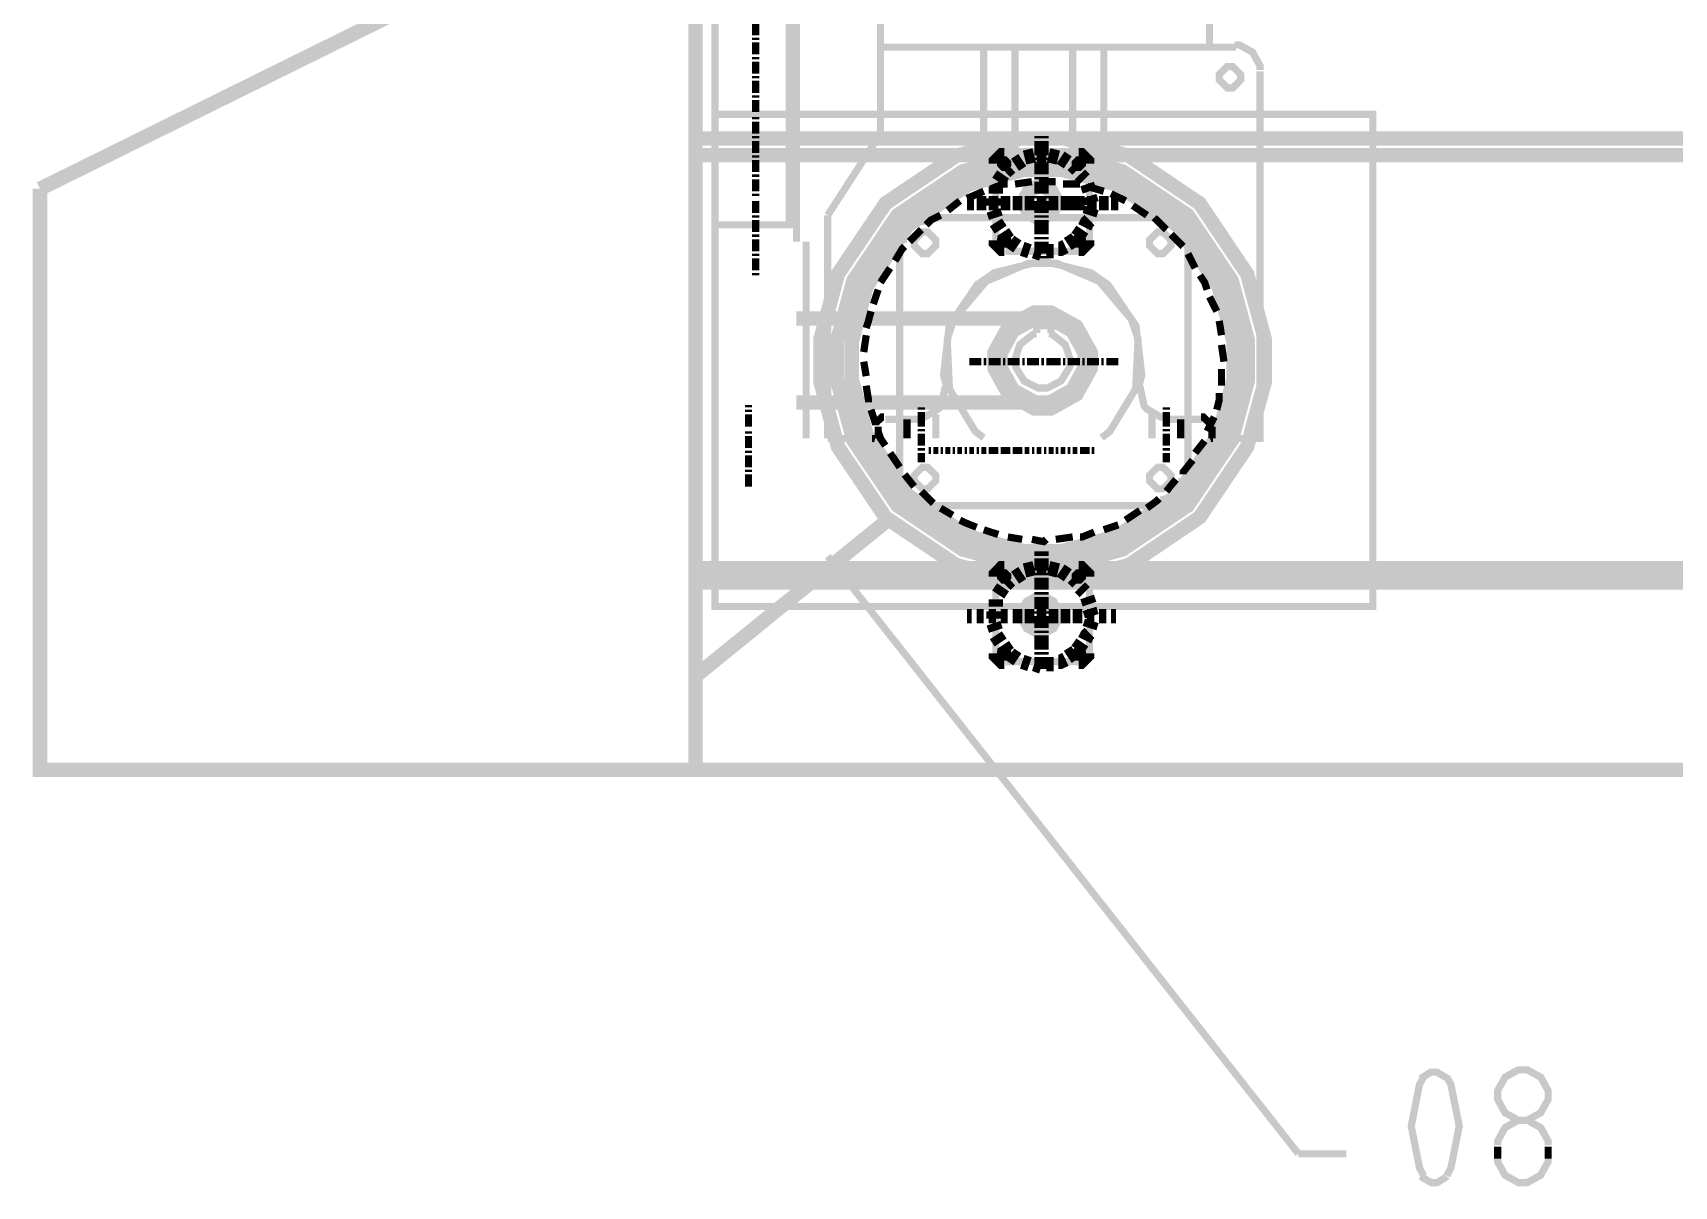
# Model space of a CAD drawing. Extents: x -4.5 to 11.4, y -10.7 to 0.4.
# Drawn here: x -0.809 to 0.33, y -2.71 to -1.909 of the extents above; entities that cross this region are included whole.
import ezdxf

# ---------------------------------------------------------------- set-up
doc = ezdxf.new("R2010")
doc.units = 0
doc.header["$MEASUREMENT"] = 0

msp = doc.modelspace()

# ---------------------------------------------------------------- linework, layer by layer
at = {"color": 0}
for points, const_width in [([(-0.278907, -1.747207), (-0.278907, -2.053847)], 0.005), ([(-0.335507, -2.053847), (-0.335507, -1.758877)], 0.005), ([(-0.283907, -2.042177), (-0.283907, -1.758877)], 0.005), ([(-0.278907, -2.053847), (-0.278907, -1.758877)], 0.005), ([(-0.803907, -2.420547), (4.382783, -2.420547), (4.382783, -1.792177)], 0.01), ([(-0.803907, -2.017167), (-0.348907, -1.792177), (0.919493, -1.792177)], 0.01), ([(4.382783, -1.792177), (-0.348907, -1.792177), (-0.348907, -2.420547)], 0.01), ([(-0.220607, -1.892167), (-0.220607, -1.978877)], 0.005), ([(0.007793, -1.892167), (0.007793, -1.918867)], 0.005), ([(-0.307207, -1.910517), (-0.307207, -1.908887), (-0.307207, -1.907197), (-0.307207, -1.905517), (-0.307207, -1.903837), (-0.307207, -1.902207), (-0.307207, -1.900527)], 0.005), ([(-0.307207, -1.913877), (-0.307207, -1.912197)], 0.005), ([(-0.307207, -1.923867), (-0.307207, -1.922187), (-0.307207, -1.920547), (-0.307207, -1.918867), (-0.307207, -1.917177), (-0.307207, -1.915497)], 0.005), ([(-0.307207, -1.927227), (-0.307207, -1.925547)], 0.005), ([(-0.220607, -1.918867), (0.026093, -1.918867)], 0.005), ([(-0.148907, -1.997207), (-0.148907, -1.918867)], 0.005), ([(-0.127207, -2.000517), (-0.127207, -1.918867)], 0.005), ([(-0.087207, -2.010557), (-0.087207, -1.918867)], 0.005), ([(-0.065607, -2.015547), (-0.065607, -1.918867)], 0.005), ([(0.042793, -1.934707), (0.042793, -1.931557), (0.037593, -1.922277), (0.028393, -1.917177), (0.025293, -1.917177)], 0.005), ([(-0.307207, -1.937207), (-0.307207, -1.935527), (-0.307207, -1.933837), (-0.307207, -1.932207), (-0.307207, -1.930527), (-0.307207, -1.928847)], 0.005), ([(-0.307207, -1.940517), (-0.307207, -1.938887)], 0.005), ([(0.011093, -2.190517), (0.042793, -2.190517), (0.042793, -1.935527)], 0.005), ([(-0.307207, -1.950557), (-0.307207, -1.948867), (-0.307207, -1.947187), (-0.307207, -1.945497), (-0.307207, -1.943877), (-0.307207, -1.942197)], 0.005), ([(-0.307207, -1.953867), (-0.307207, -1.952177)], 0.005), ([(-0.307207, -1.963847), (-0.307207, -1.962207), (-0.307207, -1.960527), (-0.307207, -1.958847), (-0.307207, -1.957167), (-0.307207, -1.955547)], 0.005), ([(-0.307207, -1.968887), (-0.307207, -1.967207)], 0.005), ([(-0.307207, -1.978877), (-0.307207, -1.977197), (-0.307207, -1.975497), (-0.307207, -1.973877), (-0.307207, -1.972197), (-0.307207, -1.970517)], 0.005), ([(4.001113, -1.982187), (-0.348907, -1.982187)], 0.01), ([(-0.307207, -1.982187), (-0.307207, -1.980557)], 0.005), ([(-0.307207, -1.992227), (-0.307207, -1.990527), (-0.307207, -1.988847), (-0.307207, -1.987167), (-0.307207, -1.985547), (-0.307207, -1.983867)], 0.005), ([(-0.257207, -2.035517), (-0.220607, -1.978877)], 0.005), ([(-0.108907, -1.980557), (-0.108907, -1.982187)], 0.01), ([(-0.108907, -1.980557), (-0.108907, -1.982187)], 0.01), ([(-0.108907, -1.983867), (-0.108907, -1.985547), (-0.108907, -1.987167), (-0.108907, -1.988847), (-0.108907, -1.990527), (-0.108907, -1.992227), (-0.108907, -1.993847)], 0.01), ([(-0.108907, -1.983867), (-0.108907, -1.985547), (-0.108907, -1.987167), (-0.108907, -1.988847), (-0.108907, -1.990527), (-0.108907, -1.992227), (-0.108907, -1.993847)], 0.01), ([(4.001113, -1.993847), (-0.348907, -1.993847)], 0.01), ([(-0.307207, -1.995527), (-0.307207, -1.993847)], 0.005), ([(-0.134707, -1.993847), (-0.136207, -1.993847), (-0.140507, -1.998237), (-0.140507, -1.999707)], 0.01), ([(-0.134707, -1.993847), (-0.136207, -1.993847), (-0.140507, -1.998237), (-0.140507, -1.999707)], 0.01), ([(-0.133907, -1.995527), (-0.082207, -1.995527)], 0.005), ([(-0.133907, -1.995527), (-0.082207, -1.995527)], 0.005), ([(-0.122207, -1.997207), (-0.127207, -2.000517)], 0.01), ([(-0.122207, -1.997207), (-0.127207, -2.000517)], 0.01), ([(-0.113907, -1.993847), (-0.120607, -1.995527)], 0.01), ([(-0.113907, -1.993847), (-0.120607, -1.995527)], 0.01), ([(-0.105507, -1.993847), (-0.108907, -1.993847), (-0.112207, -1.993847)], 0.01), ([(-0.105507, -1.993847), (-0.108907, -1.993847), (-0.112207, -1.993847)], 0.01), ([(-0.108907, -1.995527), (-0.108907, -1.997207)], 0.01), ([(-0.108907, -1.995527), (-0.108907, -1.997207)], 0.01), ([(-0.097207, -1.995527), (-0.103907, -1.993847)], 0.01), ([(-0.097207, -1.995527), (-0.103907, -1.993847)], 0.01), ([(-0.090607, -1.998837), (-0.095607, -1.995527)], 0.01), ([(-0.090607, -1.998837), (-0.095607, -1.995527)], 0.01), ([(-0.077207, -1.999707), (-0.077207, -1.998237), (-0.081607, -1.993847), (-0.083007, -1.993847)], 0.01), ([(-0.077207, -1.999707), (-0.077207, -1.998237), (-0.081607, -1.993847), (-0.083007, -1.993847)], 0.01), ([(-0.307207, -2.005517), (-0.307207, -2.003877), (-0.307207, -2.002197), (-0.307207, -2.000517), (-0.307207, -1.998837), (-0.307207, -1.997207)], 0.005), ([(-0.307207, -2.008877), (-0.307207, -2.007197)], 0.005), ([(-0.135507, -2.007197), (-0.138907, -2.012177)], 0.01), ([(-0.135507, -2.007197), (-0.138907, -2.012177)], 0.01), ([(-0.140507, -2.053847), (-0.140507, -2.000517)], 0.005), ([(-0.140507, -2.053847), (-0.140507, -2.000517)], 0.005), ([(-0.130507, -2.002197), (-0.132207, -2.003877), (-0.133907, -2.005517)], 0.01), ([(-0.130507, -2.002197), (-0.132207, -2.003877), (-0.133907, -2.005517)], 0.01), ([(-0.108907, -1.998837), (-0.108907, -2.000517), (-0.108907, -2.002197), (-0.108907, -2.003877), (-0.108907, -2.005517), (-0.108907, -2.007197)], 0.01), ([(-0.108907, -1.998837), (-0.108907, -2.000517), (-0.108907, -2.002197), (-0.108907, -2.003877), (-0.108907, -2.005517), (-0.108907, -2.007197)], 0.01), ([(-0.108907, -2.008877), (-0.108907, -2.010557)], 0.01), ([(-0.108907, -2.008877), (-0.108907, -2.010557)], 0.01), ([(-0.083907, -2.003877), (-0.087207, -2.000517)], 0.01), ([(-0.083907, -2.003877), (-0.087207, -2.000517)], 0.01), ([(-0.078907, -2.010557), (-0.082207, -2.007197)], 0.01), ([(-0.078907, -2.010557), (-0.082207, -2.007197)], 0.01), ([(-0.075507, -2.000517), (-0.075507, -2.053847)], 0.005), ([(-0.075507, -2.000517), (-0.075507, -2.053847)], 0.005), ([(-0.803907, -2.017167), (-0.803907, -2.420547), (-0.348907, -2.420547)], 0.01), ([(-0.307207, -2.018867), (-0.307207, -2.017167), (-0.307207, -2.015547), (-0.307207, -2.013867), (-0.307207, -2.012177), (-0.307207, -2.010557)], 0.005), ([(-0.132207, -2.013867), (-0.135507, -2.013867), (-0.143907, -2.017167)], 0.005), ([(-0.140507, -2.015547), (-0.140507, -2.020547)], 0.01), ([(-0.140507, -2.015547), (-0.140507, -2.020547)], 0.01), ([(-0.115507, -2.012177), (-0.127207, -2.013867)], 0.005), ([(-0.108907, -2.012177), (-0.108907, -2.013867), (-0.108907, -2.015547), (-0.108907, -2.017167), (-0.108907, -2.018867), (-0.108907, -2.020547)], 0.01), ([(-0.108907, -2.012177), (-0.108907, -2.013867), (-0.108907, -2.015547), (-0.108907, -2.017167), (-0.108907, -2.018867), (-0.108907, -2.020547)], 0.01), ([(-0.098907, -2.012177), (-0.107207, -2.012177), (-0.110507, -2.012177)], 0.005), ([(-0.082207, -2.013867), (-0.093907, -2.013867)], 0.005), ([(-0.075507, -2.018867), (-0.077207, -2.013867)], 0.01), ([(-0.075507, -2.018867), (-0.077207, -2.013867)], 0.01), ([(-0.065607, -2.018867), (-0.077207, -2.015547)], 0.005), ([(-0.307207, -2.022227), (-0.307207, -2.020547)], 0.005), ([(-0.307207, -2.033887), (-0.307207, -2.032197), (-0.307207, -2.030517), (-0.307207, -2.028837), (-0.307207, -2.027207), (-0.307207, -2.025527)], 0.005), ([(-0.165507, -2.025527), (-0.173907, -2.032197)], 0.005), ([(-0.160607, -2.027207), (-0.157207, -2.027207)], 0.01), ([(-0.155607, -2.027207), (-0.158907, -2.027207)], 0.01), ([(-0.148907, -2.018867), (-0.160607, -2.023847)], 0.005), ([(-0.153907, -2.027207), (-0.148907, -2.027207)], 0.01), ([(-0.147207, -2.027207), (-0.152207, -2.027207)], 0.01), ([(-0.145507, -2.027207), (-0.140507, -2.027207)], 0.01), ([(-0.138907, -2.027207), (-0.143907, -2.027207)], 0.01), ([(-0.142207, -2.023847), (-0.142207, -2.027207), (-0.142207, -2.028837)], 0.01), ([(-0.142207, -2.023847), (-0.142207, -2.027207), (-0.142207, -2.028837)], 0.01), ([(-0.142207, -2.032197), (-0.140507, -2.037197)], 0.01), ([(-0.142207, -2.032197), (-0.140507, -2.037197)], 0.01), ([(-0.137207, -2.027207), (-0.132207, -2.027207)], 0.01), ([(-0.130507, -2.027207), (-0.135507, -2.027207)], 0.01), ([(-0.128907, -2.027207), (-0.122207, -2.027207)], 0.01), ([(-0.122207, -2.027207), (-0.127207, -2.027207)], 0.01), ([(-0.120607, -2.027207), (-0.113907, -2.027207)], 0.01), ([(-0.113907, -2.027207), (-0.118907, -2.027207)], 0.01), ([(-0.112207, -2.027207), (-0.105507, -2.027207)], 0.01), ([(-0.105507, -2.027207), (-0.110507, -2.027207)], 0.01), ([(-0.108907, -2.022227), (-0.108907, -2.023847)], 0.01), ([(-0.108907, -2.022227), (-0.108907, -2.023847)], 0.01), ([(-0.108907, -2.025527), (-0.108907, -2.027207), (-0.108907, -2.028837), (-0.108907, -2.030517), (-0.108907, -2.032197), (-0.108907, -2.033887)], 0.01), ([(-0.108907, -2.025527), (-0.108907, -2.027207), (-0.108907, -2.028837), (-0.108907, -2.030517), (-0.108907, -2.032197), (-0.108907, -2.033887)], 0.01), ([(-0.107207, -2.025527), (-0.082207, -2.025527)], 0.005), ([(-0.103907, -2.027207), (-0.097207, -2.027207)], 0.01), ([(-0.097207, -2.027207), (-0.102207, -2.027207)], 0.01), ([(-0.095607, -2.027207), (-0.088907, -2.027207)], 0.01), ([(-0.087207, -2.027207), (-0.093907, -2.027207)], 0.01), ([(-0.087207, -2.027207), (-0.080507, -2.027207)], 0.01), ([(-0.078907, -2.027207), (-0.085507, -2.027207)], 0.01), ([(-0.070507, -2.027207), (-0.077207, -2.027207)], 0.01), ([(-0.077207, -2.027207), (-0.072207, -2.027207)], 0.01), ([(-0.073907, -2.027207), (-0.075507, -2.022227)], 0.01), ([(-0.073907, -2.027207), (-0.075507, -2.022227)], 0.01), ([(-0.075507, -2.035517), (-0.073907, -2.030517)], 0.01), ([(-0.075507, -2.035517), (-0.073907, -2.030517)], 0.01), ([(-0.062207, -2.027207), (-0.068907, -2.027207)], 0.01), ([(-0.068907, -2.027207), (-0.063907, -2.027207)], 0.01), ([(-0.055507, -2.027207), (-0.060607, -2.027207)], 0.01), ([(-0.060607, -2.027207), (-0.057207, -2.027207)], 0.01), ([(-0.050507, -2.025527), (-0.053907, -2.023847), (-0.060607, -2.020547)], 0.005), ([(-0.035607, -2.035517), (-0.045507, -2.028837)], 0.005), ([(-0.307207, -2.037197), (-0.307207, -2.035517)], 0.005), ([(-0.307207, -2.047187), (-0.307207, -2.045547), (-0.307207, -2.043867), (-0.307207, -2.042177), (-0.307207, -2.040497), (-0.307207, -2.038877)], 0.005), ([(-0.257207, -2.190517), (-0.257207, -2.035517)], 0.005), ([(-0.189707, -2.037197), (-0.192807, -2.037197), (-0.202107, -2.042297), (-0.207207, -2.051567), (-0.207207, -2.054727)], 0.01), ([(-0.178907, -2.035517), (-0.185607, -2.038877), (-0.188907, -2.042177)], 0.005), ([(-0.188907, -2.037197), (-0.025607, -2.037197)], 0.005), ([(-0.140507, -2.040497), (-0.137207, -2.045547)], 0.01), ([(-0.140507, -2.040497), (-0.137207, -2.045547)], 0.01), ([(-0.108907, -2.035517), (-0.108907, -2.037197)], 0.01), ([(-0.108907, -2.035517), (-0.108907, -2.037197)], 0.01), ([(-0.108907, -2.038877), (-0.108907, -2.040497), (-0.108907, -2.042177), (-0.108907, -2.043867), (-0.108907, -2.045547), (-0.108907, -2.047187), (-0.108907, -2.048867)], 0.01), ([(-0.108907, -2.038877), (-0.108907, -2.040497), (-0.108907, -2.042177), (-0.108907, -2.043867), (-0.108907, -2.045547), (-0.108907, -2.047187), (-0.108907, -2.048867)], 0.01), ([(-0.078907, -2.043867), (-0.077207, -2.040497), (-0.075507, -2.038877)], 0.01), ([(-0.078907, -2.043867), (-0.077207, -2.040497), (-0.075507, -2.038877)], 0.01), ([(-0.022207, -2.045547), (-0.028907, -2.038877), (-0.030607, -2.037197)], 0.005), ([(-0.008907, -2.054727), (-0.008907, -2.051567), (-0.014007, -2.042297), (-0.023307, -2.037197), (-0.026407, -2.037197)], 0.01), ([(-0.335507, -2.042177), (-0.278907, -2.042177)], 0.005), ([(-0.307207, -2.050547), (-0.307207, -2.048867)], 0.005), ([(-0.307207, -2.060527), (-0.307207, -2.058837), (-0.307207, -2.057207), (-0.307207, -2.055527), (-0.307207, -2.053847), (-0.307207, -2.052227)], 0.005), ([(-0.192207, -2.045547), (-0.200507, -2.053847)], 0.005), ([(-0.140507, -2.053027), (-0.140507, -2.054447), (-0.136207, -2.058837), (-0.134707, -2.058837)], 0.01), ([(-0.140507, -2.053027), (-0.140507, -2.054447), (-0.136207, -2.058837), (-0.134707, -2.058837)], 0.01), ([(-0.135507, -2.047187), (-0.132207, -2.052227)], 0.01), ([(-0.135507, -2.047187), (-0.132207, -2.052227)], 0.01), ([(-0.130507, -2.053847), (-0.125607, -2.057207)], 0.01), ([(-0.130507, -2.053847), (-0.125607, -2.057207)], 0.01), ([(-0.108907, -2.050547), (-0.108907, -2.052227)], 0.01), ([(-0.108907, -2.050547), (-0.108907, -2.052227)], 0.01), ([(-0.108907, -2.053847), (-0.108907, -2.055527), (-0.108907, -2.057207), (-0.108907, -2.058837), (-0.108907, -2.060527), (-0.108907, -2.062207)], 0.01), ([(-0.108907, -2.053847), (-0.108907, -2.055527), (-0.108907, -2.057207), (-0.108907, -2.058837), (-0.108907, -2.060527), (-0.108907, -2.062207)], 0.01), ([(-0.090607, -2.055527), (-0.085507, -2.052227)], 0.01), ([(-0.090607, -2.055527), (-0.085507, -2.052227)], 0.01), ([(-0.083907, -2.050547), (-0.080507, -2.045547)], 0.01), ([(-0.083907, -2.050547), (-0.080507, -2.045547)], 0.01), ([(-0.083007, -2.058837), (-0.081607, -2.058837), (-0.077207, -2.054447), (-0.077207, -2.053027)], 0.01), ([(-0.083007, -2.058837), (-0.081607, -2.058837), (-0.077207, -2.054447), (-0.077207, -2.053027)], 0.01), ([(-0.010507, -2.057207), (-0.018907, -2.048867)], 0.005), ([(-0.307207, -2.063887), (-0.307207, -2.062207)], 0.005), ([(-0.272207, -2.053847), (-0.272207, -2.190517)], 0.005), ([(-0.203907, -2.057207), (-0.205507, -2.058837), (-0.210507, -2.067197)], 0.005), ([(-0.207207, -2.218887), (-0.207207, -2.055527)], 0.005), ([(-0.082207, -2.060527), (-0.133907, -2.060527)], 0.005), ([(-0.082207, -2.060527), (-0.133907, -2.060527)], 0.005), ([(-0.122207, -2.058837), (-0.117207, -2.060527)], 0.01), ([(-0.122207, -2.058837), (-0.117207, -2.060527)], 0.01), ([(-0.113907, -2.060527), (-0.108907, -2.062207)], 0.01), ([(-0.113907, -2.060527), (-0.108907, -2.062207)], 0.01), ([(-0.108907, -2.063887), (-0.108907, -2.065517)], 0.01), ([(-0.108907, -2.063887), (-0.108907, -2.065517)], 0.01), ([(-0.105507, -2.060527), (-0.100507, -2.060527)], 0.01), ([(-0.105507, -2.060527), (-0.100507, -2.060527)], 0.01), ([(-0.097207, -2.058837), (-0.095607, -2.058837), (-0.092207, -2.057207)], 0.01), ([(-0.097207, -2.058837), (-0.095607, -2.058837), (-0.092207, -2.057207)], 0.01), ([(-0.007207, -2.055527), (-0.007207, -2.218887)], 0.005), ([(-0.002207, -2.072187), (-0.007207, -2.062207)], 0.005), ([(-0.307207, -2.073867), (-0.307207, -2.072187), (-0.307207, -2.070497), (-0.307207, -2.068877), (-0.307207, -2.067197), (-0.307207, -2.065517)], 0.005), ([(-0.307207, -2.077177), (-0.307207, -2.075557)], 0.005), ([(-0.213907, -2.072187), (-0.220607, -2.082167)], 0.005), ([(-0.041007, -2.153517), (-0.039207, -2.146517), (-0.043307, -2.112227), (-0.062707, -2.083687), (-0.068607, -2.079567), (-0.074607, -2.075447), (-0.108107, -2.067197), (-0.141607, -2.075447), (-0.147507, -2.079567), (-0.153507, -2.083687), (-0.172907, -2.112227), (-0.176807, -2.146517), (-0.175007, -2.153517)], 0.005), ([(-0.067107, -2.190027), (-0.061407, -2.185627), (-0.043507, -2.156057), (-0.041807, -2.121617), (-0.044107, -2.114777), (-0.046407, -2.107887), (-0.068707, -2.081517), (-0.098207, -2.068877), (-0.108007, -2.068877), (-0.117907, -2.068877), (-0.147407, -2.081517), (-0.169707, -2.107887), (-0.172007, -2.114777), (-0.174307, -2.121617), (-0.172707, -2.156057), (-0.154807, -2.185627), (-0.149007, -2.190027)], 0.005), ([(0.006093, -2.087207), (0.004393, -2.082167), (0.001093, -2.077177)], 0.005), ([(-0.222207, -2.087207), (-0.225507, -2.097197)], 0.005), ([(0.012793, -2.102197), (0.007793, -2.092207)], 0.005), ([(-0.107207, -2.107187), (-0.278907, -2.107187)], 0.01), ([(-0.227207, -2.102197), (-0.228907, -2.108867), (-0.230507, -2.113847)], 0.005), ([(0.016093, -2.118847), (0.014493, -2.108867)], 0.005), ([(-0.230507, -2.118847), (-0.232207, -2.130517)], 0.005), ([(-0.112407, -2.117707), (-0.114807, -2.118247), (-0.123807, -2.125307), (-0.127407, -2.136157), (-0.127107, -2.138597), (-0.126807, -2.140977), (-0.120807, -2.150637), (-0.111207, -2.155517), (-0.108007, -2.155517), (-0.104907, -2.155517), (-0.095307, -2.150637), (-0.089307, -2.140977), (-0.089007, -2.138597), (-0.088707, -2.136157), (-0.092407, -2.125307), (-0.101307, -2.118247), (-0.103607, -2.117707)], 0.005), ([(-0.112207, -2.117227), (-0.112207, -2.112167), (-0.102207, -2.112167), (-0.102207, -2.117227)], 0.005), ([(0.017793, -2.137177), (0.016093, -2.125517)], 0.005), ([(-0.232207, -2.137177), (-0.230507, -2.147227)], 0.005), ([(-0.158907, -2.137177), (-0.157207, -2.137177), (-0.155607, -2.137177), (-0.153907, -2.137177), (-0.152207, -2.137177), (-0.150607, -2.137177)], 0.005), ([(-0.148907, -2.137177), (-0.147207, -2.137177)], 0.005), ([(-0.145507, -2.137177), (-0.143907, -2.137177), (-0.142207, -2.137177), (-0.140507, -2.137177), (-0.138907, -2.137177), (-0.137207, -2.137177)], 0.005), ([(-0.135507, -2.137177), (-0.133907, -2.137177)], 0.005), ([(-0.132207, -2.137177), (-0.130507, -2.137177), (-0.128907, -2.137177), (-0.127207, -2.137177), (-0.125607, -2.137177), (-0.123907, -2.137177)], 0.005), ([(-0.122207, -2.137177), (-0.120607, -2.137177)], 0.005), ([(-0.118907, -2.137177), (-0.117207, -2.137177), (-0.115507, -2.137177), (-0.113907, -2.137177), (-0.112207, -2.137177), (-0.110507, -2.137177)], 0.005), ([(-0.108907, -2.137177), (-0.107207, -2.137177)], 0.005), ([(-0.105507, -2.137177), (-0.103907, -2.137177), (-0.102207, -2.137177), (-0.100507, -2.137177), (-0.098907, -2.137177), (-0.097207, -2.137177), (-0.095607, -2.137177)], 0.005), ([(-0.093907, -2.137177), (-0.092207, -2.137177)], 0.005), ([(-0.090607, -2.137177), (-0.088907, -2.137177), (-0.087207, -2.137177), (-0.085507, -2.137177), (-0.083907, -2.137177), (-0.082207, -2.137177)], 0.005), ([(-0.080507, -2.137177), (-0.078907, -2.137177)], 0.005), ([(-0.077207, -2.137177), (-0.075507, -2.137177), (-0.073907, -2.137177), (-0.072207, -2.137177), (-0.070507, -2.137177), (-0.068907, -2.137177)], 0.005), ([(-0.067207, -2.137177), (-0.065607, -2.137177)], 0.005), ([(-0.063907, -2.137177), (-0.062207, -2.137177), (-0.060607, -2.137177), (-0.058907, -2.137177), (-0.057207, -2.137177), (-0.055507, -2.137177)], 0.005), ([(0.016093, -2.153837), (0.016093, -2.142167)], 0.005), ([(-0.230507, -2.153837), (-0.228907, -2.163877), (-0.228907, -2.165497)], 0.005), ([(-0.193007, -2.175547), (-0.189607, -2.175547), (-0.180107, -2.169797), (-0.179207, -2.168747), (-0.178407, -2.167667), (-0.175707, -2.154977), (-0.176107, -2.153677)], 0.005), ([(-0.040007, -2.153677), (-0.040407, -2.154977), (-0.037707, -2.167667), (-0.036907, -2.168747), (-0.036007, -2.169797), (-0.026307, -2.175547), (-0.023007, -2.175547)], 0.005), ([(-0.803907, -2.165497), (-0.803907, -2.257197)], 0.01), ([(-0.107207, -2.165497), (-0.278907, -2.165497)], 0.01), ([(0.012793, -2.170547), (0.014493, -2.163877), (0.014493, -2.158887)], 0.005), ([(-0.312207, -2.167177), (-0.312207, -2.168867)], 0.005), ([(-0.312207, -2.170547), (-0.312207, -2.172187)], 0.005), ([(-0.312207, -2.173867), (-0.312207, -2.175547), (-0.312207, -2.177227), (-0.312207, -2.178847), (-0.312207, -2.180527), (-0.312207, -2.182207)], 0.005), ([(-0.227207, -2.170547), (-0.223907, -2.180527)], 0.005), ([(-0.218107, -2.175547), (-0.219507, -2.175547), (-0.223907, -2.179877), (-0.223907, -2.181347)], 0.005), ([(-0.217207, -2.177227), (-0.192207, -2.177227)], 0.005), ([(-0.202207, -2.177227), (-0.202207, -2.190517)], 0.005), ([(-0.192207, -2.168867), (-0.192207, -2.170547)], 0.005), ([(-0.192207, -2.172187), (-0.192207, -2.173867), (-0.192207, -2.175547), (-0.192207, -2.177227), (-0.192207, -2.178847), (-0.192207, -2.180527), (-0.192207, -2.182207)], 0.005), ([(-0.182207, -2.173867), (-0.182207, -2.190517)], 0.005), ([(-0.032207, -2.173867), (-0.032207, -2.190517)], 0.005), ([(-0.022207, -2.168867), (-0.022207, -2.170547)], 0.005), ([(-0.022207, -2.172187), (-0.022207, -2.173867), (-0.022207, -2.175547), (-0.022207, -2.177227), (-0.022207, -2.178847), (-0.022207, -2.180527), (-0.022207, -2.182207)], 0.005), ([(-0.022207, -2.177227), (0.002793, -2.177227)], 0.005), ([(-0.012207, -2.177227), (-0.012207, -2.190517)], 0.005), ([(0.007793, -2.181347), (0.007793, -2.179877), (0.003393, -2.175547), (0.001893, -2.175547)], 0.005), ([(0.006093, -2.185527), (0.011093, -2.175547)], 0.005), ([(-0.312207, -2.185527), (-0.312207, -2.187207)], 0.005), ([(-0.312207, -2.188887), (-0.312207, -2.190517), (-0.312207, -2.192197), (-0.312207, -2.193877), (-0.312207, -2.195497), (-0.312207, -2.197187)], 0.005), ([(-0.222207, -2.182207), (-0.222207, -2.190517)], 0.005), ([(-0.222207, -2.185527), (-0.220607, -2.190517), (-0.217207, -2.195497)], 0.005), ([(-0.192207, -2.183837), (-0.192207, -2.185527)], 0.005), ([(-0.192207, -2.187207), (-0.192207, -2.188887), (-0.192207, -2.190517), (-0.192207, -2.192197), (-0.192207, -2.193877), (-0.192207, -2.195497)], 0.005), ([(-0.022207, -2.183837), (-0.022207, -2.185527)], 0.005), ([(-0.022207, -2.187207), (-0.022207, -2.188887), (-0.022207, -2.190517), (-0.022207, -2.192197), (-0.022207, -2.193877), (-0.022207, -2.195497)], 0.005), ([(0.009493, -2.182207), (0.009493, -2.190517)], 0.005), ([(-0.312207, -2.198867), (-0.312207, -2.200557)], 0.005), ([(-0.225507, -2.190517), (-0.257207, -2.190517)], 0.005), ([(-0.224307, -2.190737), (-0.224507, -2.190677), (-0.225907, -2.190517), (-0.226407, -2.190517)], 0.005), ([(-0.213907, -2.200557), (-0.207207, -2.210527)], 0.005), ([(-0.192207, -2.197187), (-0.192207, -2.198867)], 0.005), ([(-0.192207, -2.200557), (-0.192207, -2.202177), (-0.192207, -2.203867), (-0.192207, -2.205547), (-0.192207, -2.207167)], 0.005), ([(-0.187207, -2.198867), (-0.185607, -2.198867)], 0.005), ([(-0.183907, -2.198867), (-0.180507, -2.198867)], 0.005), ([(-0.178907, -2.198867), (-0.177207, -2.198867)], 0.005), ([(-0.175507, -2.198867), (-0.172207, -2.198867)], 0.005), ([(-0.170507, -2.198867), (-0.168807, -2.198867)], 0.005), ([(-0.167207, -2.198867), (-0.163907, -2.198867)], 0.005), ([(-0.162207, -2.198867), (-0.160607, -2.198867)], 0.005), ([(-0.158907, -2.198867), (-0.155607, -2.198867)], 0.005), ([(-0.153907, -2.198867), (-0.152207, -2.198867)], 0.005), ([(-0.150607, -2.198867), (-0.147207, -2.198867)], 0.005), ([(-0.145507, -2.198867), (-0.142207, -2.198867), (-0.138907, -2.198867)], 0.005), ([(-0.137207, -2.198867), (-0.133907, -2.198867), (-0.130507, -2.198867)], 0.005), ([(-0.128907, -2.198867), (-0.125607, -2.198867), (-0.122207, -2.198867)], 0.005), ([(-0.120607, -2.198867), (-0.117207, -2.198867)], 0.005), ([(-0.115507, -2.198867), (-0.113907, -2.198867)], 0.005), ([(-0.112207, -2.198867), (-0.108907, -2.198867)], 0.005), ([(-0.107207, -2.198867), (-0.105507, -2.198867)], 0.005), ([(-0.103907, -2.198867), (-0.100507, -2.198867)], 0.005), ([(-0.098907, -2.198867), (-0.097207, -2.198867)], 0.005), ([(-0.095607, -2.198867), (-0.092207, -2.198867)], 0.005), ([(-0.090607, -2.198867), (-0.088907, -2.198867)], 0.005), ([(-0.087207, -2.198867), (-0.083907, -2.198867)], 0.005), ([(-0.082207, -2.198867), (-0.078907, -2.198867), (-0.075507, -2.198867)], 0.005), ([(-0.073907, -2.198867), (-0.072207, -2.198867)], 0.005), ([(-0.022207, -2.197187), (-0.022207, -2.198867)], 0.005), ([(-0.022207, -2.200557), (-0.022207, -2.202177), (-0.022207, -2.203867), (-0.022207, -2.205547), (-0.022207, -2.207167)], 0.005), ([(-0.002207, -2.200557), (0.004393, -2.192197)], 0.005), ([(0.010293, -2.190517), (0.009693, -2.190517), (0.008393, -2.190677), (0.008193, -2.190737)], 0.005), ([(-0.312207, -2.202177), (-0.312207, -2.203867), (-0.312207, -2.205547), (-0.312207, -2.207167), (-0.312207, -2.208847), (-0.312207, -2.210527)], 0.005), ([(-0.312207, -2.212207), (-0.312207, -2.213847)], 0.005), ([(-0.010507, -2.215527), (-0.010507, -2.213847), (-0.003907, -2.205547)], 0.005), ([(-0.312207, -2.215527), (-0.312207, -2.217207), (-0.312207, -2.218887), (-0.312207, -2.220517), (-0.312207, -2.222197), (-0.312207, -2.223877)], 0.005), ([(-0.207207, -2.218017), (-0.207207, -2.221117), (-0.202107, -2.230387), (-0.192807, -2.235547), (-0.189707, -2.235547)], 0.01), ([(-0.203907, -2.215527), (-0.197207, -2.223877)], 0.005), ([(-0.026407, -2.235547), (-0.023307, -2.235547), (-0.014007, -2.230387), (-0.008907, -2.221117), (-0.008907, -2.218017)], 0.01), ([(-0.022207, -2.227197), (-0.015507, -2.218887)], 0.005), ([(-0.192207, -2.227197), (-0.185607, -2.233867), (-0.183907, -2.235547)], 0.005), ([(-0.035607, -2.238847), (-0.028907, -2.233867), (-0.027207, -2.232187)], 0.005), ([(-0.215607, -2.247207), (-0.348907, -2.355557)], 0.01), ([(-0.025607, -2.237167), (-0.188907, -2.237167)], 0.005), ([(-0.178907, -2.238847), (-0.170507, -2.243847)], 0.005), ([(-0.050507, -2.247207), (-0.040507, -2.240527)], 0.005), ([(-0.165507, -2.247207), (-0.162207, -2.248837), (-0.153907, -2.252197)], 0.005), ([(-0.148907, -2.253877), (-0.138907, -2.257197)], 0.005), ([(-0.082207, -2.258877), (-0.080507, -2.258877), (-0.072207, -2.255517)], 0.005), ([(-0.065607, -2.253877), (-0.055507, -2.250517)], 0.005), ([(-0.132207, -2.258877), (-0.122207, -2.260557)], 0.005), ([(-0.115507, -2.260557), (-0.107207, -2.262177), (-0.105507, -2.260557)], 0.005), ([(-0.108907, -2.268867), (-0.108907, -2.270547), (-0.108907, -2.272227)], 0.01), ([(-0.098907, -2.260557), (-0.087207, -2.258877)], 0.005), ([(4.001113, -2.280517), (-0.348907, -2.280517)], 0.01), ([(-0.257207, -2.272227), (0.069493, -2.687207)], 0.005), ([(-0.134707, -2.280517), (-0.136207, -2.280517), (-0.140507, -2.284917), (-0.140507, -2.286377)], 0.01), ([(-0.113907, -2.280517), (-0.120607, -2.282197)], 0.01), ([(-0.105507, -2.280517), (-0.108907, -2.280517), (-0.112207, -2.280517)], 0.01), ([(-0.108907, -2.273847), (-0.108907, -2.275527), (-0.108907, -2.277207), (-0.108907, -2.278837), (-0.108907, -2.280517), (-0.108907, -2.282197)], 0.01), ([(-0.097207, -2.282197), (-0.103907, -2.280517)], 0.01), ([(-0.090607, -2.285517), (-0.095607, -2.282197)], 0.01), ([(-0.077207, -2.286377), (-0.077207, -2.284917), (-0.081607, -2.280517), (-0.083007, -2.280517)], 0.01), ([(4.001113, -2.290497), (-0.348907, -2.290497)], 0.01), ([(-0.135507, -2.293867), (-0.138907, -2.298867)], 0.01), ([(-0.140507, -2.340527), (-0.140507, -2.287197)], 0.005), ([(-0.130507, -2.288877), (-0.132207, -2.290497), (-0.133907, -2.292177)], 0.01), ([(-0.133907, -2.282197), (-0.082207, -2.282197)], 0.005), ([(-0.122207, -2.283887), (-0.127207, -2.287197)], 0.01), ([(-0.108907, -2.283887), (-0.108907, -2.285517)], 0.01), ([(-0.108907, -2.287197), (-0.108907, -2.288877), (-0.108907, -2.290497), (-0.108907, -2.292177), (-0.108907, -2.293867), (-0.108907, -2.295547)], 0.01), ([(-0.083907, -2.290497), (-0.087207, -2.287197)], 0.01), ([(-0.078907, -2.297187), (-0.082207, -2.293867)], 0.01), ([(-0.075507, -2.287197), (-0.075507, -2.340527)], 0.005), ([(-0.140507, -2.302227), (-0.140507, -2.307207)], 0.01), ([(-0.108907, -2.297187), (-0.108907, -2.298867)], 0.01), ([(-0.108907, -2.300547), (-0.108907, -2.302227), (-0.108907, -2.303847), (-0.108907, -2.305527), (-0.108907, -2.307207), (-0.108907, -2.308837)], 0.01), ([(-0.075507, -2.305527), (-0.077207, -2.300547)], 0.01), ([(-0.160607, -2.313887), (-0.157207, -2.313887)], 0.01), ([(-0.153907, -2.313887), (-0.148907, -2.313887)], 0.01), ([(-0.145507, -2.313887), (-0.140507, -2.313887)], 0.01), ([(-0.142207, -2.310527), (-0.142207, -2.313887), (-0.142207, -2.315517)], 0.01), ([(-0.137207, -2.313887), (-0.132207, -2.313887)], 0.01), ([(-0.128907, -2.313887), (-0.122207, -2.313887)], 0.01), ([(-0.120607, -2.313887), (-0.113907, -2.313887)], 0.01), ([(-0.112207, -2.313887), (-0.105507, -2.313887)], 0.01), ([(-0.108907, -2.310527), (-0.108907, -2.312207)], 0.01), ([(-0.108907, -2.313887), (-0.108907, -2.315517), (-0.108907, -2.317197), (-0.108907, -2.318877), (-0.108907, -2.320497), (-0.108907, -2.322187)], 0.01), ([(-0.103907, -2.313887), (-0.097207, -2.313887)], 0.01), ([(-0.095607, -2.313887), (-0.088907, -2.313887)], 0.01), ([(-0.087207, -2.313887), (-0.080507, -2.313887)], 0.01), ([(-0.077207, -2.313887), (-0.072207, -2.313887)], 0.01), ([(-0.073907, -2.313887), (-0.075507, -2.308837)], 0.01), ([(-0.075507, -2.322187), (-0.073907, -2.317197)], 0.01), ([(-0.068907, -2.313887), (-0.063907, -2.313887)], 0.01), ([(-0.060607, -2.313887), (-0.057207, -2.313887)], 0.01), ([(-0.142207, -2.318877), (-0.140507, -2.323867)], 0.01), ([(-0.140507, -2.327177), (-0.137207, -2.332167)], 0.01), ([(-0.108907, -2.323867), (-0.108907, -2.325557)], 0.01), ([(-0.108907, -2.327177), (-0.108907, -2.328867), (-0.108907, -2.330547), (-0.108907, -2.332167), (-0.108907, -2.333847), (-0.108907, -2.335527), (-0.108907, -2.337207)], 0.01), ([(-0.078907, -2.330547), (-0.077207, -2.327177), (-0.075507, -2.325557)], 0.01), ([(-0.140507, -2.339707), (-0.140507, -2.341127), (-0.136207, -2.345517), (-0.134707, -2.345517)], 0.01), ([(-0.135507, -2.333847), (-0.132207, -2.338847)], 0.01), ([(-0.108907, -2.338847), (-0.108907, -2.340527)], 0.01), ([(-0.090607, -2.342207), (-0.085507, -2.338847)], 0.01), ([(-0.083907, -2.337207), (-0.080507, -2.332167)], 0.01), ([(-0.083007, -2.345517), (-0.081607, -2.345517), (-0.077207, -2.341127), (-0.077207, -2.339707)], 0.01), ([(-0.082207, -2.345517), (-0.133907, -2.345517)], 0.005), ([(-0.130507, -2.340527), (-0.125607, -2.343887)], 0.01), ([(-0.122207, -2.345517), (-0.117207, -2.347197)], 0.01), ([(-0.113907, -2.347197), (-0.108907, -2.348877)], 0.01), ([(-0.108907, -2.342207), (-0.108907, -2.343887), (-0.108907, -2.345517), (-0.108907, -2.347197), (-0.108907, -2.348877), (-0.108907, -2.350497)], 0.01), ([(-0.105507, -2.347197), (-0.100507, -2.347197)], 0.01), ([(-0.097207, -2.345517), (-0.095607, -2.345517), (-0.092207, -2.343887)], 0.01), ([(-0.177207, -2.420547), (-0.040507, -2.420547)], 0.01), ([(0.156493, -2.633657), (0.153493, -2.639027), (0.147793, -2.667997), (0.153493, -2.697027), (0.156493, -2.702387)], 0.005), ([(0.172293, -2.634907), (0.171793, -2.634197), (0.165593, -2.630517), (0.163593, -2.630517), (0.161393, -2.630517), (0.155393, -2.634197), (0.154893, -2.634907)], 0.005), ([(0.172493, -2.702387), (0.175293, -2.697027), (0.181093, -2.667997), (0.175293, -2.639027), (0.172493, -2.633657)], 0.005), ([(0.242793, -2.681347), (0.242793, -2.678247), (0.237593, -2.668977), (0.228293, -2.663877), (0.225293, -2.663877), (0.222093, -2.663877), (0.212893, -2.668977), (0.207793, -2.678247), (0.207793, -2.681347)], 0.005), ([(0.069493, -2.687207), (0.102793, -2.687207)], 0.005), ([(0.207793, -2.690517), (0.207793, -2.682207)], 0.005), ([(0.207793, -2.689697), (0.207793, -2.692737), (0.212893, -2.702017), (0.222093, -2.707167), (0.225293, -2.707167), (0.228293, -2.707167), (0.237593, -2.702017), (0.242793, -2.692737), (0.242793, -2.689697)], 0.005), ([(0.242793, -2.682207), (0.242793, -2.690517)], 0.005), ([(0.154893, -2.702837), (0.155393, -2.703477), (0.161593, -2.707167), (0.163593, -2.707167), (0.165793, -2.707167), (0.171793, -2.703477), (0.172293, -2.702837)], 0.005)]:
    msp.add_lwpolyline(points, dxfattribs=dict(at, const_width=const_width))
for points, const_width in [([(0.021993, -1.932207), (0.020093, -1.932207), (0.014493, -1.937807), (0.014493, -1.939697), (0.014493, -1.941547), (0.020093, -1.947187), (0.021993, -1.947187), (0.023793, -1.947187), (0.029393, -1.941547), (0.029393, -1.939697), (0.029393, -1.937807), (0.023793, -1.932207), (0.021993, -1.932207)], 0.005), ([(-0.335507, -1.965527), (0.121093, -1.965527), (0.121093, -2.307207), (-0.335507, -2.307207), (-0.335507, -1.965527)], 0.005), ([(-0.307207, -1.965527), (-0.307207, -1.965527)], 0.005), ([(-0.108007, -1.982187), (-0.123107, -1.982187), (-0.168107, -1.994277), (-0.217107, -2.027317), (-0.250107, -2.076367), (-0.262207, -2.121337), (-0.262207, -2.136367), (-0.262207, -2.151347), (-0.250107, -2.196317), (-0.217107, -2.245307), (-0.168107, -2.278347), (-0.123107, -2.290497), (-0.108007, -2.290497), (-0.093107, -2.290497), (-0.048107, -2.278347), (0.000893, -2.245307), (0.033893, -2.196317), (0.046093, -2.151347), (0.046093, -2.136367), (0.046093, -2.121337), (0.033893, -2.076367), (0.000893, -2.027317), (-0.048107, -1.994277), (-0.093107, -1.982187), (-0.108007, -1.982187)], 0.01), ([(-0.108907, -1.980557), (-0.108907, -1.980557)], 0.01), ([(-0.108907, -1.980557), (-0.108907, -1.980557)], 0.01), ([(-0.108007, -1.993847), (-0.121907, -1.993847), (-0.163507, -2.005017), (-0.208807, -2.035567), (-0.239407, -2.080867), (-0.250607, -2.122477), (-0.250607, -2.136367), (-0.250607, -2.150207), (-0.239407, -2.191817), (-0.208807, -2.237057), (-0.163507, -2.267617), (-0.121907, -2.278837), (-0.108007, -2.278837), (-0.094207, -2.278837), (-0.052607, -2.267617), (-0.007307, -2.237057), (0.023193, -2.191817), (0.034393, -2.150207), (0.034393, -2.136367), (0.034393, -2.122477), (0.023193, -2.080867), (-0.007307, -2.035567), (-0.052607, -2.005017), (-0.094207, -1.993847), (-0.108007, -1.993847)], 0.01), ([(-0.108007, -2.003877), (-0.120907, -2.003877), (-0.159607, -2.014237), (-0.201707, -2.042667), (-0.230207, -2.084777), (-0.240507, -2.123457), (-0.240507, -2.136367), (-0.240507, -2.149227), (-0.230207, -2.187907), (-0.201707, -2.230017), (-0.159607, -2.258447), (-0.120907, -2.268867), (-0.108007, -2.268867), (-0.095207, -2.268867), (-0.056507, -2.258447), (-0.014407, -2.230017), (0.013993, -2.187907), (0.024493, -2.149227), (0.024493, -2.136367), (0.024493, -2.123457), (0.013993, -2.084777), (-0.014407, -2.042667), (-0.056507, -2.014237), (-0.095207, -2.003877), (-0.108007, -2.003877)], 0.01), ([(-0.134707, -1.997207), (-0.135407, -1.997207), (-0.137207, -1.999057), (-0.137207, -1.999707), (-0.137207, -2.000307), (-0.135407, -2.002197), (-0.134707, -2.002197), (-0.134107, -2.002197), (-0.132207, -2.000307), (-0.132207, -1.999707), (-0.132207, -1.999057), (-0.134107, -1.997207), (-0.134707, -1.997207)], 0.005), ([(-0.134707, -1.997207), (-0.135407, -1.997207), (-0.137207, -1.999057), (-0.137207, -1.999707), (-0.137207, -2.000307), (-0.135407, -2.002197), (-0.134707, -2.002197), (-0.134107, -2.002197), (-0.132207, -2.000307), (-0.132207, -1.999707), (-0.132207, -1.999057), (-0.134107, -1.997207), (-0.134707, -1.997207)], 0.005), ([(-0.083007, -1.997207), (-0.083707, -1.997207), (-0.085507, -1.999057), (-0.085507, -1.999707), (-0.085507, -2.000307), (-0.083707, -2.002197), (-0.083007, -2.002197), (-0.082407, -2.002197), (-0.080507, -2.000307), (-0.080507, -1.999707), (-0.080507, -1.999057), (-0.082407, -1.997207), (-0.083007, -1.997207)], 0.005), ([(-0.083007, -1.997207), (-0.083707, -1.997207), (-0.085507, -1.999057), (-0.085507, -1.999707), (-0.085507, -2.000307), (-0.083707, -2.002197), (-0.083007, -2.002197), (-0.082407, -2.002197), (-0.080507, -2.000307), (-0.080507, -1.999707), (-0.080507, -1.999057), (-0.082407, -1.997207), (-0.083007, -1.997207)], 0.005), ([(-0.109707, -2.015547), (-0.111707, -2.015547), (-0.117407, -2.018697), (-0.120607, -2.024387), (-0.120607, -2.026347), (-0.120607, -2.028237), (-0.117407, -2.033987), (-0.111707, -2.037197), (-0.109707, -2.037197), (-0.107807, -2.037197), (-0.102107, -2.033987), (-0.098907, -2.028237), (-0.098907, -2.026347), (-0.098907, -2.024387), (-0.102107, -2.018697), (-0.107807, -2.015547), (-0.109707, -2.015547)], 0.01), ([(-0.109707, -2.015547), (-0.111707, -2.015547), (-0.117407, -2.018697), (-0.120607, -2.024387), (-0.120607, -2.026347), (-0.120607, -2.028237), (-0.117407, -2.033987), (-0.111707, -2.037197), (-0.109707, -2.037197), (-0.107807, -2.037197), (-0.102107, -2.033987), (-0.098907, -2.028237), (-0.098907, -2.026347), (-0.098907, -2.024387), (-0.102107, -2.018697), (-0.107807, -2.015547), (-0.109707, -2.015547)], 0.01), ([(-0.109707, -2.015547), (-0.111707, -2.015547), (-0.117407, -2.018697), (-0.120607, -2.024387), (-0.120607, -2.026347), (-0.120607, -2.028237), (-0.117407, -2.033987), (-0.111707, -2.037197), (-0.109707, -2.037197), (-0.107807, -2.037197), (-0.102107, -2.033987), (-0.098907, -2.028237), (-0.098907, -2.026347), (-0.098907, -2.024387), (-0.102107, -2.018697), (-0.107807, -2.015547), (-0.109707, -2.015547)], 0.01), ([(-0.109707, -2.015547), (-0.111707, -2.015547), (-0.117407, -2.018697), (-0.120607, -2.024387), (-0.120607, -2.026347), (-0.120607, -2.028237), (-0.117407, -2.033987), (-0.111707, -2.037197), (-0.109707, -2.037197), (-0.107807, -2.037197), (-0.102107, -2.033987), (-0.098907, -2.028237), (-0.098907, -2.026347), (-0.098907, -2.024387), (-0.102107, -2.018697), (-0.107807, -2.015547), (-0.109707, -2.015547)], 0.01), ([(-0.109707, -2.015547), (-0.111707, -2.015547), (-0.117407, -2.018697), (-0.120607, -2.024387), (-0.120607, -2.026347), (-0.120607, -2.028237), (-0.117407, -2.033987), (-0.111707, -2.037197), (-0.109707, -2.037197), (-0.107807, -2.037197), (-0.102107, -2.033987), (-0.098907, -2.028237), (-0.098907, -2.026347), (-0.098907, -2.024387), (-0.102107, -2.018697), (-0.107807, -2.015547), (-0.109707, -2.015547)], 0.005), ([(-0.109707, -2.015547), (-0.111707, -2.015547), (-0.117407, -2.018697), (-0.120607, -2.024387), (-0.120607, -2.026347), (-0.120607, -2.028237), (-0.117407, -2.033987), (-0.111707, -2.037197), (-0.109707, -2.037197), (-0.107807, -2.037197), (-0.102107, -2.033987), (-0.098907, -2.028237), (-0.098907, -2.026347), (-0.098907, -2.024387), (-0.102107, -2.018697), (-0.107807, -2.015547), (-0.109707, -2.015547)], 0.005), ([(-0.307207, -2.023847), (-0.307207, -2.023847)], 0.005), ([(-0.189707, -2.047187), (-0.191607, -2.047187), (-0.197207, -2.052817), (-0.197207, -2.054727), (-0.197207, -2.056557), (-0.191607, -2.062207), (-0.189707, -2.062207), (-0.187807, -2.062207), (-0.182207, -2.056557), (-0.182207, -2.054727), (-0.182207, -2.052817), (-0.187807, -2.047187), (-0.189707, -2.047187)], 0.005), ([(-0.189707, -2.047187), (-0.191607, -2.047187), (-0.197207, -2.052817), (-0.197207, -2.054727), (-0.197207, -2.056557), (-0.191607, -2.062207), (-0.189707, -2.062207), (-0.187807, -2.062207), (-0.182207, -2.056557), (-0.182207, -2.054727), (-0.182207, -2.052817), (-0.187807, -2.047187), (-0.189707, -2.047187)], 0.005), ([(-0.134707, -2.050547), (-0.135407, -2.050547), (-0.137207, -2.052387), (-0.137207, -2.053027), (-0.137207, -2.053627), (-0.135407, -2.055527), (-0.134707, -2.055527), (-0.134107, -2.055527), (-0.132207, -2.053627), (-0.132207, -2.053027), (-0.132207, -2.052387), (-0.134107, -2.050547), (-0.134707, -2.050547)], 0.005), ([(-0.134707, -2.050547), (-0.135407, -2.050547), (-0.137207, -2.052387), (-0.137207, -2.053027), (-0.137207, -2.053627), (-0.135407, -2.055527), (-0.134707, -2.055527), (-0.134107, -2.055527), (-0.132207, -2.053627), (-0.132207, -2.053027), (-0.132207, -2.052387), (-0.134107, -2.050547), (-0.134707, -2.050547)], 0.005), ([(-0.083007, -2.050547), (-0.083707, -2.050547), (-0.085507, -2.052387), (-0.085507, -2.053027), (-0.085507, -2.053627), (-0.083707, -2.055527), (-0.083007, -2.055527), (-0.082407, -2.055527), (-0.080507, -2.053627), (-0.080507, -2.053027), (-0.080507, -2.052387), (-0.082407, -2.050547), (-0.083007, -2.050547)], 0.005), ([(-0.083007, -2.050547), (-0.083707, -2.050547), (-0.085507, -2.052387), (-0.085507, -2.053027), (-0.085507, -2.053627), (-0.083707, -2.055527), (-0.083007, -2.055527), (-0.082407, -2.055527), (-0.080507, -2.053627), (-0.080507, -2.053027), (-0.080507, -2.052387), (-0.082407, -2.050547), (-0.083007, -2.050547)], 0.005), ([(-0.026407, -2.047187), (-0.028307, -2.047187), (-0.033907, -2.052817), (-0.033907, -2.054727), (-0.033907, -2.056557), (-0.028307, -2.062207), (-0.026407, -2.062207), (-0.024507, -2.062207), (-0.018907, -2.056557), (-0.018907, -2.054727), (-0.018907, -2.052817), (-0.024507, -2.047187), (-0.026407, -2.047187)], 0.005), ([(-0.026407, -2.047187), (-0.028307, -2.047187), (-0.033907, -2.052817), (-0.033907, -2.054727), (-0.033907, -2.056557), (-0.028307, -2.062207), (-0.026407, -2.062207), (-0.024507, -2.062207), (-0.018907, -2.056557), (-0.018907, -2.054727), (-0.018907, -2.052817), (-0.024507, -2.047187), (-0.026407, -2.047187)], 0.005), ([(-0.108007, -2.100497), (-0.114407, -2.100497), (-0.133407, -2.110977), (-0.143907, -2.130017), (-0.143907, -2.136367), (-0.143907, -2.142667), (-0.133407, -2.161657), (-0.114407, -2.172187), (-0.108007, -2.172187), (-0.101707, -2.172187), (-0.082807, -2.161657), (-0.072207, -2.142667), (-0.072207, -2.136367), (-0.072207, -2.130017), (-0.082807, -2.110977), (-0.101707, -2.100497), (-0.108007, -2.100497)], 0.005), ([(-0.108007, -2.100497), (-0.114407, -2.100497), (-0.133407, -2.110977), (-0.143907, -2.130017), (-0.143907, -2.136367), (-0.143907, -2.142667), (-0.133407, -2.161657), (-0.114407, -2.172187), (-0.108007, -2.172187), (-0.101707, -2.172187), (-0.082807, -2.161657), (-0.072207, -2.142667), (-0.072207, -2.136367), (-0.072207, -2.130017), (-0.082807, -2.110977), (-0.101707, -2.100497), (-0.108007, -2.100497)], 0.005), ([(-0.108007, -2.107187), (-0.113207, -2.107187), (-0.128707, -2.115697), (-0.137207, -2.131157), (-0.137207, -2.136367), (-0.137207, -2.141477), (-0.128707, -2.156927), (-0.113207, -2.165497), (-0.108007, -2.165497), (-0.102907, -2.165497), (-0.087507, -2.156927), (-0.078907, -2.141477), (-0.078907, -2.136367), (-0.078907, -2.131157), (-0.087507, -2.115697), (-0.102907, -2.107187), (-0.108007, -2.107187)], 0.01), ([(-0.108007, -2.107187), (-0.113207, -2.107187), (-0.128707, -2.115697), (-0.137207, -2.131157), (-0.137207, -2.136367), (-0.137207, -2.141477), (-0.128707, -2.156927), (-0.113207, -2.165497), (-0.108007, -2.165497), (-0.102907, -2.165497), (-0.087507, -2.156927), (-0.078907, -2.141477), (-0.078907, -2.136367), (-0.078907, -2.131157), (-0.087507, -2.115697), (-0.102907, -2.107187), (-0.108007, -2.107187)], 0.01), ([(-0.108007, -2.107187), (-0.113207, -2.107187), (-0.128707, -2.115697), (-0.137207, -2.131157), (-0.137207, -2.136367), (-0.137207, -2.141477), (-0.128707, -2.156927), (-0.113207, -2.165497), (-0.108007, -2.165497), (-0.102907, -2.165497), (-0.087507, -2.156927), (-0.078907, -2.141477), (-0.078907, -2.136367), (-0.078907, -2.131157), (-0.087507, -2.115697), (-0.102907, -2.107187), (-0.108007, -2.107187)], 0.005), ([(-0.108007, -2.107187), (-0.113207, -2.107187), (-0.128707, -2.115697), (-0.137207, -2.131157), (-0.137207, -2.136367), (-0.137207, -2.141477), (-0.128707, -2.156927), (-0.113207, -2.165497), (-0.108007, -2.165497), (-0.102907, -2.165497), (-0.087507, -2.156927), (-0.078907, -2.141477), (-0.078907, -2.136367), (-0.078907, -2.131157), (-0.087507, -2.115697), (-0.102907, -2.107187), (-0.108007, -2.107187)], 0.005), ([(0.017793, -2.137177), (0.017793, -2.137177)], 0.005), ([(-0.312207, -2.183837), (-0.312207, -2.183837)], 0.005), ([(-0.189707, -2.210527), (-0.191607, -2.210527), (-0.197207, -2.216127), (-0.197207, -2.218017), (-0.197207, -2.219867), (-0.191607, -2.225497), (-0.189707, -2.225497), (-0.187807, -2.225497), (-0.182207, -2.219867), (-0.182207, -2.218017), (-0.182207, -2.216127), (-0.187807, -2.210527), (-0.189707, -2.210527)], 0.005), ([(-0.189707, -2.210527), (-0.191607, -2.210527), (-0.197207, -2.216127), (-0.197207, -2.218017), (-0.197207, -2.219867), (-0.191607, -2.225497), (-0.189707, -2.225497), (-0.187807, -2.225497), (-0.182207, -2.219867), (-0.182207, -2.218017), (-0.182207, -2.216127), (-0.187807, -2.210527), (-0.189707, -2.210527)], 0.005), ([(-0.026407, -2.210527), (-0.028307, -2.210527), (-0.033907, -2.216127), (-0.033907, -2.218017), (-0.033907, -2.219867), (-0.028307, -2.225497), (-0.026407, -2.225497), (-0.024507, -2.225497), (-0.018907, -2.219867), (-0.018907, -2.218017), (-0.018907, -2.216127), (-0.024507, -2.210527), (-0.026407, -2.210527)], 0.005), ([(-0.026407, -2.210527), (-0.028307, -2.210527), (-0.033907, -2.216127), (-0.033907, -2.218017), (-0.033907, -2.219867), (-0.028307, -2.225497), (-0.026407, -2.225497), (-0.024507, -2.225497), (-0.018907, -2.219867), (-0.018907, -2.218017), (-0.018907, -2.216127), (-0.024507, -2.210527), (-0.026407, -2.210527)], 0.005), ([(-0.108907, -2.267167), (-0.108907, -2.267167)], 0.01), ([(-0.108907, -2.268867), (-0.108907, -2.268867)], 0.01), ([(-0.134707, -2.283887), (-0.135407, -2.283887), (-0.137207, -2.285727), (-0.137207, -2.286377), (-0.137207, -2.286977), (-0.135407, -2.288877), (-0.134707, -2.288877), (-0.134107, -2.288877), (-0.132207, -2.286977), (-0.132207, -2.286377), (-0.132207, -2.285727), (-0.134107, -2.283887), (-0.134707, -2.283887)], 0.005), ([(-0.083007, -2.283887), (-0.083707, -2.283887), (-0.085507, -2.285727), (-0.085507, -2.286377), (-0.085507, -2.286977), (-0.083707, -2.288877), (-0.083007, -2.288877), (-0.082407, -2.288877), (-0.080507, -2.286977), (-0.080507, -2.286377), (-0.080507, -2.285727), (-0.082407, -2.283887), (-0.083007, -2.283887)], 0.005), ([(-0.109707, -2.302227), (-0.111707, -2.302227), (-0.117407, -2.305367), (-0.120607, -2.311067), (-0.120607, -2.313017), (-0.120607, -2.314917), (-0.117407, -2.320667), (-0.111707, -2.323867), (-0.109707, -2.323867), (-0.107807, -2.323867), (-0.102107, -2.320667), (-0.098907, -2.314917), (-0.098907, -2.313017), (-0.098907, -2.311067), (-0.102107, -2.305367), (-0.107807, -2.302227), (-0.109707, -2.302227)], 0.01), ([(-0.109707, -2.302227), (-0.111707, -2.302227), (-0.117407, -2.305367), (-0.120607, -2.311067), (-0.120607, -2.313017), (-0.120607, -2.314917), (-0.117407, -2.320667), (-0.111707, -2.323867), (-0.109707, -2.323867), (-0.107807, -2.323867), (-0.102107, -2.320667), (-0.098907, -2.314917), (-0.098907, -2.313017), (-0.098907, -2.311067), (-0.102107, -2.305367), (-0.107807, -2.302227), (-0.109707, -2.302227)], 0.01), ([(-0.109707, -2.302227), (-0.111707, -2.302227), (-0.117407, -2.305367), (-0.120607, -2.311067), (-0.120607, -2.313017), (-0.120607, -2.314917), (-0.117407, -2.320667), (-0.111707, -2.323867), (-0.109707, -2.323867), (-0.107807, -2.323867), (-0.102107, -2.320667), (-0.098907, -2.314917), (-0.098907, -2.313017), (-0.098907, -2.311067), (-0.102107, -2.305367), (-0.107807, -2.302227), (-0.109707, -2.302227)], 0.005), ([(-0.134707, -2.337207), (-0.135407, -2.337207), (-0.137207, -2.339057), (-0.137207, -2.339707), (-0.137207, -2.340307), (-0.135407, -2.342207), (-0.134707, -2.342207), (-0.134107, -2.342207), (-0.132207, -2.340307), (-0.132207, -2.339707), (-0.132207, -2.339057), (-0.134107, -2.337207), (-0.134707, -2.337207)], 0.005), ([(-0.083007, -2.337207), (-0.083707, -2.337207), (-0.085507, -2.339057), (-0.085507, -2.339707), (-0.085507, -2.340307), (-0.083707, -2.342207), (-0.083007, -2.342207), (-0.082407, -2.342207), (-0.080507, -2.340307), (-0.080507, -2.339707), (-0.080507, -2.339057), (-0.082407, -2.337207), (-0.083007, -2.337207)], 0.005), ([(-0.108907, -2.352197), (-0.108907, -2.352197)], 0.01), ([(0.225293, -2.628877), (0.222093, -2.628877), (0.212893, -2.633987), (0.207793, -2.643267), (0.207793, -2.646347), (0.207793, -2.649447), (0.212893, -2.658727), (0.222093, -2.663877), (0.225293, -2.663877), (0.228293, -2.663877), (0.237593, -2.658727), (0.242793, -2.649447), (0.242793, -2.646347), (0.242793, -2.643267), (0.237593, -2.633987), (0.228293, -2.628877), (0.225293, -2.628877)], 0.005)]:
    msp.add_lwpolyline(points, close=True, dxfattribs=dict(at, const_width=const_width))

doc.saveas('drawing.dxf')
